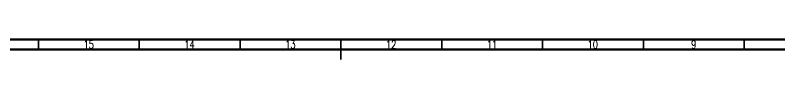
# Model space of a CAD drawing. Header units: millimetres. Extents: x -294 to 2792, y 5 to 1659.
# Drawn here: x 438 to 817.1, y 826 to 836 of the extents above; entities that cross this region are included whole.
import ezdxf

# ---------------------------------------------------------------- set-up
doc = ezdxf.new("R2010")
doc.units = ezdxf.units.MM
doc.layers.get('0').update_dxf_attribs({"lineweight": 18})
doc.styles.add('SLDTEXTSTYLE0', font='txt.shx', dxfattribs={"width": 0.75})

msp = doc.modelspace()

# ---------------------------------------------------------------- linework, layer by layer
at = {"color": 7, "linetype": 'Continuous', "lineweight": 70}
for p, q in [((15, 836), (1184, 836)), ((20, 831), (1179, 831))]:
    msp.add_line(p, q, dxfattribs=at)
at = {"color": 7, "linetype": 'Continuous', "lineweight": 35}
for p, q in [((449.5, 831), (449.5, 836)), ((499.5, 831), (499.5, 836)), ((549.5, 831), (549.5, 836)), ((599.5, 836), (599.5, 826)), ((599.5, 831), (599.5, 836)), ((649.5, 831), (649.5, 836)), ((699.5, 831), (699.5, 836)), ((749.5, 831), (749.5, 836)), ((799.5, 831), (799.5, 836))]:
    msp.add_line(p, q, dxfattribs=at)

# ---------------------------------------------------------------- texts
at = {"color": 7, "linetype": 'Continuous', "lineweight": 0, "attachment_point": 2, "style": 'SLDTEXTSTYLE0'}
for s, insert, char_height, width in [('15', (474.42, 835.47), 3.9687, 5.5279), ('14', (524.42, 835.47), 3.9687, 5.95312), ('13', (574.42, 835.47), 3.9687, 5.5279), ('12', (624.42, 835.47), 3.9687, 5.95312), ('11', (674.42, 835.47), 3.9687, 4.67746), ('10', (724.42, 835.47), 3.9687, 5.95312), ('9', (774.46, 835.47), 3.969, 2.97656)]:
    msp.add_mtext(s, dxfattribs=dict(at, insert=insert, char_height=char_height, width=width))

doc.saveas('drawing.dxf')
